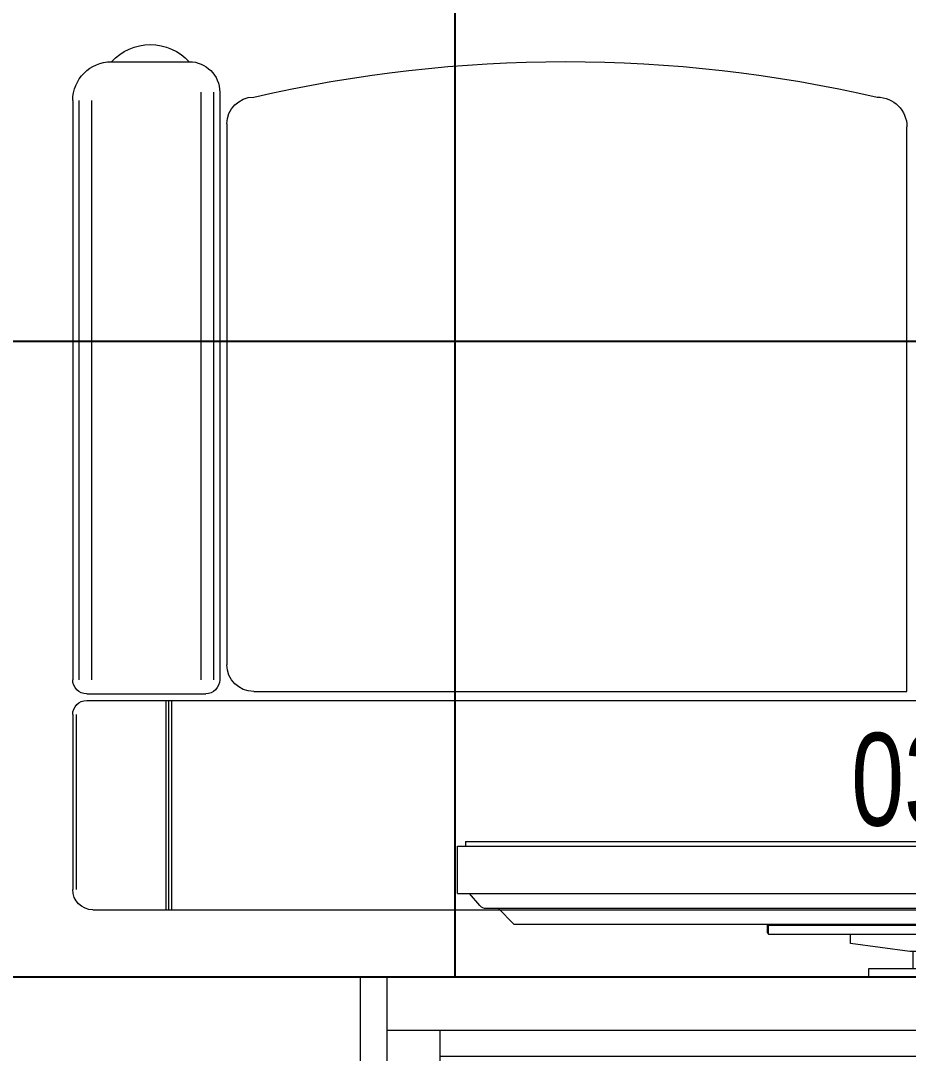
# Model space of a CAD drawing. Extents: x -12260 to 57327, y -29287 to 19916.
# Drawn here: x 10386 to 11224, y -882 to 92 of the extents above; entities that cross this region are included whole.
import ezdxf

# ---------------------------------------------------------------- set-up
doc = ezdxf.new("R2010")
doc.units = 0
doc.header["$LTSCALE"] = 0.25
doc.linetypes.add('DASHDOT', pattern=[25.4, 12.7, -6.35, 0, -6.35])
for name, color, linetype, lineweight in [('01-First Floor$0$72_EGR_EQP_TAG', 142, 'Continuous', 5), ('01-First Floor$0$Aluminum', 251, 'Continuous', 5), ('01-First Floor$0$LOADING', 253, 'Continuous', 5), ('01-First Floor$0$Walls', 251, 'Continuous', 5), ('E-LITE-CLNG-CNDT', 6, 'DASHDOT', 35)]:
    doc.layers.add(name, color=color, linetype=linetype, lineweight=lineweight)
doc.layers.add('01-First Floor$0$FALSE CEILING', color=251, linetype='Continuous')
doc.layers.add('01-First Floor$0$TME-NON MEDICAL FURNITURE', color=242, linetype='Continuous')
doc.styles.add('01-First Floor$0$X3G_ENTITY_257CFD', font='swisscl.ttf', dxfattribs={"height": 200})

# ---------------------------------------------------------------- blocks, each defined once
blk = doc.blocks.new('01-First Floor$0$GF21008-P')
at = {"layer": '01-First Floor$0$LOADING'}
for p, q in [((-0.77088, 0), (0.79062, 0)), ((-0.70191, -0.1974), (-0.70191, 0)), ((-0.69938, -0.1974), (-0.69938, 0)), ((-0.69684, -0.1974), (-0.69684, 0)), ((-0.78996, -0.18414), (-0.78996, -0.01908)), ((-0.78657, -0.18414), (-0.78657, -0.01908)), ((-0.7767, -0.1974), (0.79645, -0.1974)), ((-0.7767, -0.20374), (-0.66444, -0.20374)), ((-0.61909, -0.20585), (-0.00261, -0.20585)), ((-0.00261, -0.20585), (-0.00261, -0.73852)), ((-0.78996, -0.76339), (-0.78996, -0.21699)), ((-0.78405, -0.76339), (-0.78405, -0.21699)), ((-0.77223, -0.76339), (-0.77223, -0.21699)), ((-0.66892, -0.77123), (-0.66892, -0.21699)), ((-0.6571, -0.77123), (-0.6571, -0.21699)), ((-0.65119, -0.77123), (-0.65119, -0.21699)), ((-0.64443, -0.74126), (-0.64443, -0.23119)), ((-0.75334, -0.8), (-0.67996, -0.8))]:
    blk.add_line(p, q, dxfattribs=at)
for centre, radius, start, end in [((-0.77088, -0.01908), 0.01908, 90, 180), ((-0.7767, -0.18414), 0.01325, 180, 270), ((-0.7767, -0.21699), 0.01325, 90, 180), ((-0.66444, -0.21699), 0.01325, 0, 90), ((-0.61909, -0.23119), 0.02534, 90, 180), ((-0.03068, -0.73852), 0.02807, 270, 0), ((-0.61909, -0.74126), 0.02534, 180, 270), ((-0.75334, -0.76339), 0.03661, 180, 270), ((-0.32489, 0.50996), 1.31002, 257.02168, 282.97832), ((-0.67996, -0.77123), 0.02877, 270, 0), ((-0.71665, -0.7662), 0.04989, 222.64618, 317.35382)]:
    blk.add_arc(centre, radius, start, end, dxfattribs=at)
blk = doc.blocks.new('01-First Floor$0$DM15862C-P')
at = {"lineweight": 0}
for p, q in [((-0.38346, 0), (-0.39826, -0.0149)), ((0.38346, 0), (-0.38346, 0)), ((0.38346, 0), (0.39826, -0.0149)), ((-0.41566, -0.01746), (-0.42555, -0.02872)), ((0.41004, -0.0149), (-0.40986, -0.0149)), ((0.41566, -0.01746), (0.42539, -0.02872)), ((-0.43669, -0.02872), (-0.43669, -0.0734)), ((0.43652, -0.02872), (-0.43669, -0.02872)), ((0.43652, -0.02872), (0.43652, -0.0734)), ((0.43652, -0.0734), (-0.43669, -0.0734)), ((-0.42913, -0.078), (-0.42913, -0.0734)), ((0.42896, -0.078), (0.42896, -0.0734)), ((0.42896, -0.078), (-0.42913, -0.078))]:
    blk.add_line(p, q, dxfattribs=at)
for points in [[(-0.40986, -0.0149), (-0.41208, -0.0149), (-0.41412, -0.01575), (-0.41566, -0.01746)], [(0.41566, -0.01746), (0.41412, -0.01575), (0.41209, -0.0149), (0.41004, -0.0149)]]:
    blk.add_open_spline(points, degree=3, dxfattribs=at)
blk = doc.blocks.new('01-First Floor$0$DM15863A-P')
at = {"color": 0, "lineweight": 0}
for p, q in [((-0.14448, 0.05), (-0.14448, 0.04272)), ((-0.14448, 0.05), (-0.14308, 0.05)), ((-0.14308, 0.05), (0.14308, 0.05)), ((-0.14308, 0.04076), (-0.14308, 0.05)), ((-0.14308, 0.04888), (0.14308, 0.04888)), ((0.14448, 0.05), (0.14308, 0.05)), ((0.14308, 0.04076), (0.14308, 0.05)), ((0.14448, 0.05), (0.14448, 0.04272)), ((-0.14308, 0.04076), (-0.14308, 0.04048)), ((-0.14308, 0.04048), (-0.14224, 0.04048)), ((-0.14224, 0.04048), (0.14308, 0.04048)), ((-0.0658, 0.03824), (-0.0658, 0.04048)), ((0.06552, 0.04048), (0.06552, 0.03824)), ((0.14308, 0.04048), (0.14224, 0.04048)), ((-0.0658, 0.03152), (-0.0658, 0.03824)), ((-0.0098, 0.02424), (-0.0658, 0.03152)), ((0.06552, 0.03152), (0.0098, 0.02424)), ((0.06552, 0.03824), (0.06552, 0.03152)), ((0.0098, 0.02424), (-0.0098, 0.02424)), ((-0.00672, 0.00784), (-0.00672, 0.02424)), ((0.00644, 0.00784), (0.00644, 0.02424)), ((0.04872, 0.00784), (-0.04872, 0.00784)), ((-0.04872, 0.00784), (-0.04872, 0)), ((0.04872, 0), (-0.04872, 0)), ((0.04872, 0.00784), (0.04872, 0))]:
    blk.add_line(p, q, dxfattribs=at)
for points in [[(-0.14448, 0.04272), (-0.14448, 0.04188), (-0.14336, 0.04076), (-0.14308, 0.04076)], [(0.14308, 0.04048), (0.14308, 0.04076), (0.1442, 0.04188), (0.1442, 0.04244), (0.14448, 0.04272)]]:
    blk.add_lwpolyline(points, dxfattribs=at)
blk = doc.blocks.new('01-First Floor$0$A$C37be4daf')
at = {"layer": '01-First Floor$0$Aluminum'}
for p, q in [((1416.01, 598.24), (216.01, 598.24)), ((241.01, 498.24), (241.01, 598.24)), ((291.01, 548.24), (291.01, 598.24)), ((1341.01, 548.24), (1341.01, 598.24)), ((1391.01, 498.24), (1391.01, 598.24)), ((291.01, 573.24), (1341.01, 573.24)), ((1391.01, 548.24), (241.01, 548.24)), ((1416.01, 498.24), (216.01, 498.24))]:
    blk.add_line(p, q, dxfattribs=at)
at = {"layer": '01-First Floor$0$Walls'}
for p, q in [((216.01, 498.24), (216.01, 598.24)), ((1416.01, 498.24), (1416.01, 598.24))]:
    blk.add_line(p, q, dxfattribs=at)
blk = doc.blocks.new('01-First Floor')
at = {"layer": '01-First Floor$0$FALSE CEILING', "linetype": 'Continuous'}
for p, q in [((10796.44, -810), (10796.44, 3760)), ((8907.86, -210), (13106, -210))]:
    blk.add_line(p, q, dxfattribs=at)
at = {"layer": '01-First Floor$0$FALSE CEILING'}
blk.add_lwpolyline([(9507.86, -810), (8396.44, 301.42), (8396.44, 3760), (13106, 3760), (13106, -810), (9507.86, -810)], dxfattribs=at)
at = {"layer": '01-First Floor$0$Walls'}
blk.add_line((13106, -810), (9507.86, -810), dxfattribs=at)
at = {"rotation": 180}
blk.add_blockref('01-First Floor$0$A$C37be4daf', (12122.94, -311.76, 0.1), dxfattribs=at)
at = {"layer": '01-First Floor$0$LOADING', "xscale": 1000, "yscale": 1000, "zscale": 1000, "rotation": 180}
blk.add_blockref('01-First Floor$0$DM15862C-P', (11235.31, -760, -0.1), dxfattribs=at)
at = {"layer": '01-First Floor$0$LOADING', "xscale": 1000, "yscale": 1000, "zscale": 1000}
blk.add_blockref('01-First Floor$0$DM15863A-P', (11235.31, -810, -0.1), dxfattribs=at)
at = {"layer": '01-First Floor$0$TME-NON MEDICAL FURNITURE', "xscale": -1000, "yscale": 1000, "zscale": 1000, "rotation": 180}
blk.add_blockref('01-First Floor$0$GF21008-P', (11225.44, -746.53, -0.1), dxfattribs=at)
at = {"layer": '01-First Floor$0$72_EGR_EQP_TAG', "insert": (11220.06, -579.7, -0.1), "char_height": 87.473, "attachment_point": 2, "style": '01-First Floor$0$X3G_ENTITY_257CFD'}
blk.add_mtext('03', dxfattribs=at)

msp = doc.modelspace()

# ---------------------------------------------------------------- block references
at = {"layer": 'E-LITE-CLNG-CNDT'}
msp.add_blockref('01-First Floor', (0, 0), dxfattribs=at)

doc.saveas('drawing.dxf')
